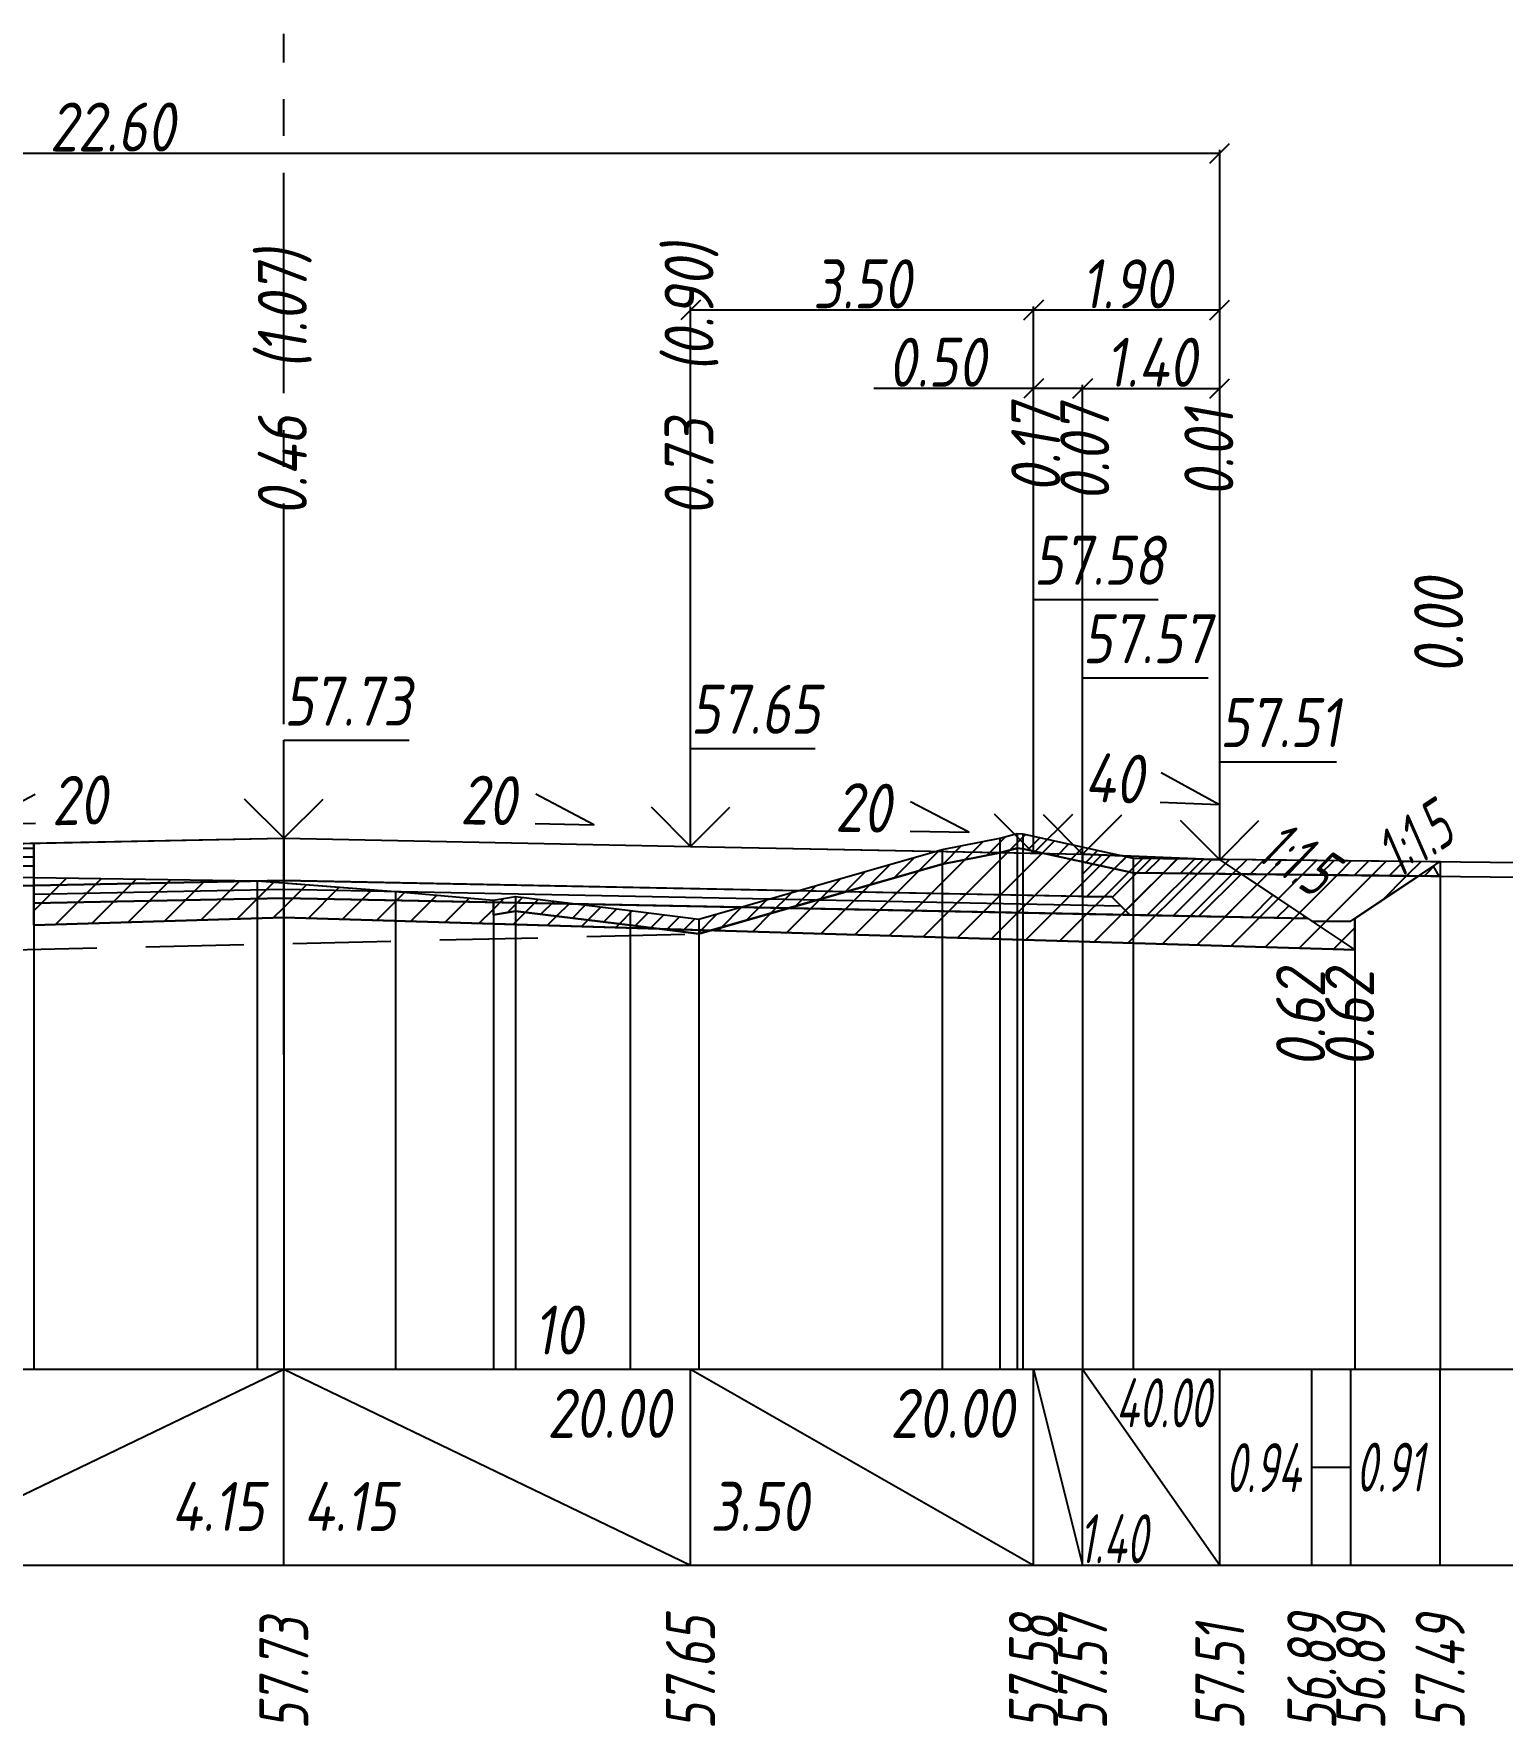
# Model space of a CAD drawing. Extents: x -717 to 1451, y -133302 to 233.
# Drawn here: x 168.3 to 243.2, y -77035.2 to -76948.9 of the extents above; entities that cross this region are included whole.
import ezdxf
from ezdxf.enums import TextEntityAlignment as Align

# ---------------------------------------------------------------- set-up
doc = ezdxf.new("R2010")
doc.units = 0
doc.linetypes.add('осевая2', pattern=[1.125, 0.75, -0.125, 0.125, -0.125])
doc.linetypes.add('штриховая', pattern=[0.75, 0.5, -0.25])
for name, color, linetype in [('Интерполированный поперечник', 2, 'Continuous'), ('Код_514', 1, 'Continuous'), ('Контур_0', 7, 'Continuous'), ('Контур_2521', 7, 'Continuous'), ('Контур_2564', 7, 'Continuous'), ('Контур_2660', 7, 'Continuous'), ('Контур_2665', 7, 'Continuous'), ('Контур_400', 7, 'Continuous'), ('Контур_508', 7, 'Continuous'), ('Контур_512', 7, 'Continuous'), ('Контур_513', 7, 'Continuous'), ('Красный поперечник', 1, 'Continuous'), ('Объём_2501', 7, 'Continuous'), ('Объём_2564', 7, 'Continuous'), ('Объём_2650', 7, 'Continuous'), ('Объём_2660', 7, 'Continuous'), ('Объём_2661', 7, 'Continuous'), ('Объём_2662', 7, 'Continuous'), ('Объём_2663', 7, 'Continuous'), ('Объём_2664', 7, 'Continuous'), ('Объём_2665', 7, 'Continuous'), ('Объём_2666', 7, 'Continuous'), ('Объём_2753', 7, 'Continuous'), ('Ось', 1, 'осевая2'), ('Откосы', 7, 'Continuous'), ('Отметки покрытия', 7, 'Continuous'), ('Рабочие отметки', 7, 'Continuous'), ('Рабочие отметки доп.', 7, 'Continuous'), ('Слои выравнивания', 7, 'Continuous'), ('Таблица', 7, 'Continuous'), ('Уклоны проезжей части', 7, 'Continuous'), ('Черный поперечник', 3, 'Continuous')]:
    doc.layers.add(name, color=color, linetype=linetype)
for name, color, linetype, true_color in [('Контур_2540', 2, 'Continuous', 0xffff00), ('Контур_2560', 2, 'Continuous', 0xffff00), ('Контур_2561', 7, 'Continuous', 0xff8040), ('Контур_2562', 3, 'Continuous', 0x00ff00), ('Контур_2563', 7, 'Continuous', 0xff8000), ('Контур_2570', 7, 'Continuous', 0x80ff00), ('Контур_2725', 7, 'Continuous', 0x323232), ('Контур_2736', 4, 'Continuous', 0x00ffff), ('Контур_2760', 7, 'Continuous', 0x323232), ('Контур_2761', 7, 'Continuous', 0x323232), ('Контур_2762', 7, 'Continuous', 0x323232), ('Контур_2763', 7, 'Continuous', 0x323232), ('Контур_402', 7, 'Continuous', 0xff6464), ('Контур_703', 4, 'Continuous', 0x00ffff), ('Контур_707', 4, 'Continuous', 0x00ffff), ('Контур_720', 131, 'Continuous', 0xaaffff), ('Объём_2500', 7, 'Continuous', 0xc0c0c0), ('Объём_2520', 7, 'Continuous', 0x80ffff), ('Объём_2540', 2, 'Continuous', 0xffff00), ('Объём_2560', 2, 'Continuous', 0xffff00), ('Объём_2561', 7, 'Continuous', 0xff8040), ('Объём_2562', 3, 'Continuous', 0x00ff00), ('Объём_2563', 7, 'Continuous', 0xff8000), ('Объём_2570', 7, 'Continuous', 0x80ff00), ('Объём_2600', 7, 'Continuous', 0x808000), ('Объём_2746', 2, 'Continuous', 0xffff00)]:
    doc.layers.add(name, color=color, linetype=linetype, true_color=true_color)
doc.styles.get("Standard").update_dxf_attribs({"font": 'txt', "height": 2.5})
doc.styles.add('М', font='romand.shx', dxfattribs={"width": 0.8, "oblique": 10, "height": 2.5})
doc.dimstyles.get("Standard").update_dxf_attribs({"dimtxt": 0.18, "dimasz": 0.18, "dimexe": 0.18, "dimexo": 0.0625, "dimgap": 0.09, "dimtad": 0, "dimtih": 1, "dimtoh": 1, "dimdec": 4, "dimzin": 0, "dimdsep": 46, "dimtxsty": 'Standard', "dimcen": 0.09, "dimadec": 0, "dimazin": 0, "dimtfac": 1, "dimtdec": 4, "dimtofl": 0, "dimtmove": 0, "dimatfit": 3, "dimfxl": 1, "dimtolj": 1, "dimtzin": 0, "dimarcsym": 0})

# ---------------------------------------------------------------- blocks, each defined once
blk = doc.blocks.new('_Oblique')
at = {"color": 0, "linetype": 'ByBlock', "lineweight": -2}
blk.add_line((-0.5, -0.5), (0.5, 0.5), dxfattribs=at)
blk = doc.blocks.new('*D3140')
at = {"color": 0, "lineweight": -2, "transparency": 16777216}
for p, q in [((221.834, -76990.73), (221.834, -76966.797)), ((221.834, -76966.977), (228.834, -76966.977)), ((228.834, -76991.01), (228.834, -76966.797))]:
    blk.add_line(p, q, dxfattribs=at)
at = {"layer": 'Defpoints', "color": 0, "transparency": 16777216}
for p in [(228.834, -76966.977), (221.834, -76990.792), (228.834, -76991.072)]:
    blk.add_point(p, dxfattribs=at)
at = {"color": 0, "lineweight": -2, "transparency": 16777216, "rotation": 180}
blk.add_blockref('_Oblique', (221.834, -76966.977), dxfattribs=at)
at = {"color": 0, "lineweight": -2, "transparency": 16777216}
blk.add_blockref('_Oblique', (228.834, -76966.977), dxfattribs=at)
at = {"color": 0, "transparency": 16777216, "insert": (225.334, -76965.637), "char_height": 2.5, "width": 0.69, "attachment_point": 5, "style": 'М'}
blk.add_mtext('\\A1;1.40', dxfattribs=at)
blk = doc.blocks.new('*D3142')
at = {"color": 0, "lineweight": -2, "transparency": 16777216}
for p, q in [((219.334, -76966.977), (211.184, -76966.977)), ((219.334, -76990.68), (219.334, -76966.797)), ((221.834, -76966.977), (219.334, -76966.977)), ((221.834, -76990.73), (221.834, -76966.797))]:
    blk.add_line(p, q, dxfattribs=at)
at = {"layer": 'Defpoints', "color": 0, "transparency": 16777216}
for p in [(221.834, -76966.977), (219.334, -76990.742), (221.834, -76990.792)]:
    blk.add_point(p, dxfattribs=at)
at = {"color": 0, "lineweight": -2, "transparency": 16777216, "rotation": 180}
blk.add_blockref('_Oblique', (219.334, -76966.977), dxfattribs=at)
at = {"color": 0, "lineweight": -2, "transparency": 16777216}
blk.add_blockref('_Oblique', (221.834, -76966.977), dxfattribs=at)
at = {"color": 0, "transparency": 16777216, "insert": (214.41, -76965.637), "char_height": 2.5, "width": 0.72, "attachment_point": 5, "style": 'М'}
blk.add_mtext('\\A1;0.50', dxfattribs=at)
blk = doc.blocks.new('*D3144')
at = {"color": 0, "lineweight": -2, "transparency": 16777216}
for p, q in [((201.834, -76990.33), (201.834, -76962.797)), ((219.334, -76962.977), (201.834, -76962.977)), ((219.334, -76990.68), (219.334, -76962.797))]:
    blk.add_line(p, q, dxfattribs=at)
at = {"layer": 'Defpoints', "color": 0, "transparency": 16777216}
for p in [(201.834, -76962.977), (201.834, -76990.392), (219.334, -76990.742)]:
    blk.add_point(p, dxfattribs=at)
at = {"color": 0, "lineweight": -2, "transparency": 16777216, "rotation": 180}
blk.add_blockref('_Oblique', (201.834, -76962.977), dxfattribs=at)
at = {"color": 0, "lineweight": -2, "transparency": 16777216}
blk.add_blockref('_Oblique', (219.334, -76962.977), dxfattribs=at)
at = {"color": 0, "transparency": 16777216, "insert": (210.584, -76961.637), "char_height": 2.5, "width": 0.75, "attachment_point": 5, "style": 'М'}
blk.add_mtext('\\A1;3.50', dxfattribs=at)
blk = doc.blocks.new('*D3145')
at = {"color": 0, "lineweight": -2, "transparency": 16777216}
for p, q in [((219.334, -76990.68), (219.334, -76962.797)), ((228.834, -76962.977), (219.334, -76962.977)), ((228.834, -76991.01), (228.834, -76962.797))]:
    blk.add_line(p, q, dxfattribs=at)
at = {"layer": 'Defpoints', "color": 0, "transparency": 16777216}
for p in [(219.334, -76962.977), (219.334, -76990.742), (228.834, -76991.072)]:
    blk.add_point(p, dxfattribs=at)
at = {"color": 0, "lineweight": -2, "transparency": 16777216, "rotation": 180}
blk.add_blockref('_Oblique', (219.334, -76962.977), dxfattribs=at)
at = {"color": 0, "lineweight": -2, "transparency": 16777216}
blk.add_blockref('_Oblique', (228.834, -76962.977), dxfattribs=at)
at = {"color": 0, "transparency": 16777216, "insert": (224.084, -76961.637), "char_height": 2.5, "width": 0.69, "attachment_point": 5, "style": 'М'}
blk.add_mtext('\\A1;1.90', dxfattribs=at)
blk = doc.blocks.new('*D3147')
at = {"color": 0, "lineweight": -2, "transparency": 16777216}
for p, q in [((115.834, -76991.36), (115.834, -76954.797)), ((115.834, -76954.977), (228.834, -76954.977)), ((228.834, -76991.01), (228.834, -76954.797))]:
    blk.add_line(p, q, dxfattribs=at)
at = {"layer": 'Defpoints', "color": 0, "transparency": 16777216}
for p in [(228.834, -76954.977), (115.834, -76991.422), (228.834, -76991.072)]:
    blk.add_point(p, dxfattribs=at)
at = {"color": 0, "lineweight": -2, "transparency": 16777216, "rotation": 180}
blk.add_blockref('_Oblique', (115.834, -76954.977), dxfattribs=at)
at = {"color": 0, "lineweight": -2, "transparency": 16777216}
blk.add_blockref('_Oblique', (228.834, -76954.977), dxfattribs=at)
at = {"color": 0, "transparency": 16777216, "insert": (172.334, -76953.637), "char_height": 2.5, "width": 0.93, "attachment_point": 5, "style": 'М'}
blk.add_mtext('\\A1;22.60', dxfattribs=at)

msp = doc.modelspace()

# ---------------------------------------------------------------- hatches: boundary and pattern name
at = {"layer": 'Объём_2563'}
h = msp.add_hatch(dxfattribs=at)
h.set_pattern_fill('ANSI31', color=256, scale=0.3)
h.paths.add_polyline_path([(224.252, -76993.828), (223.334, -76992.91), (221.834, -76992.88), (221.834, -76990.73), (228.834, -76991.01), (233.334, -76994.01)])
at = {"layer": 'Объём_2570'}
h = msp.add_hatch(dxfattribs=at)
h.set_pattern_fill('ANSI31', color=256, scale=0.2)
h.paths.add_polyline_path([(240.077, -76991.855), (224.423, -76991.675), (218.788, -76990.448), (218.499, -76990.426), (217.612, -76990.659), (214.67, -76991.237), (202.258, -76994.797), (198.753, -76994.343), (192.904, -76993.64), (191.772, -76993.827), (191.772, -76993.077), (192.904, -76992.89), (198.753, -76993.593), (202.258, -76994.047), (214.67, -76990.487), (217.612, -76989.909), (218.499, -76989.676), (218.788, -76989.698), (224.423, -76990.925), (240.077, -76991.105)])
at = {"layer": 'Объём_2600'}
h = msp.add_hatch(dxfattribs=at)
h.set_pattern_fill('ANSI31', color=6, scale=0.4)
h.paths.add_polyline_path([(198.753, -76994.343), (200.278, -76994.54), (181.084, -76993.965), (181.084, -76992.196), (186.779, -76992.638), (191.772, -76993.077), (191.772, -76993.827), (192.904, -76993.64)])
h.paths.add_polyline_path([(235.725, -76995.604), (202.88, -76994.619), (214.67, -76991.237), (217.612, -76990.659), (218.499, -76990.426), (218.788, -76990.448), (224.423, -76991.675), (238.972, -76991.843), (235.725, -76994.007)])
h = msp.add_hatch(dxfattribs=at)
h.set_pattern_fill('HONEY', color=5, scale=0.3)
h.paths.add_polyline_path([(238.972, -76991.843), (240.077, -76991.105), (240.077, -76991.855)])
h = msp.add_hatch(dxfattribs=at)
h.set_pattern_fill('ANSI31', color=6, scale=0.4)
h.paths.add_polyline_path([(179.724, -76992.091), (181.084, -76992.196), (181.084, -76993.965), (168.328, -76994.347), (168.328, -76991.917)])
h = msp.add_hatch(dxfattribs=at)
h.set_pattern_fill('HONEY', color=5, scale=0.3)
h.paths.add_polyline_path([(202.258, -76994.797), (200.278, -76994.54), (202.88, -76994.619)])

# ---------------------------------------------------------------- linework, layer by layer
at = {"layer": 'Интерполированный поперечник', "linetype": 'штриховая', "ltscale": 10, "flags": 128}
msp.add_lwpolyline([(99.065, -76997.193), (202.258, -76994.797)], dxfattribs=at)
at = {"layer": 'Код_514'}
for p, q in [((160.334, -77027), (181.084, -77017)), ((181.084, -77027), (181.084, -77017)), ((181.084, -77017), (201.834, -77027)), ((201.834, -77027), (201.834, -77017)), ((201.834, -77017), (219.334, -77027)), ((219.334, -77027), (219.334, -77017)), ((219.334, -77017), (221.834, -77027)), ((221.834, -77027), (221.834, -77017)), ((221.834, -77017), (228.834, -77027)), ((228.834, -77027), (228.834, -77017)), ((233.527, -77027), (233.527, -77017)), ((235.527, -77027), (235.527, -77017)), ((240.077, -77027), (240.077, -77017)), ((233.527, -77022), (235.527, -77022))]:
    msp.add_line(p, q, dxfattribs=at)
at = {"layer": 'Контур_0', "color": 18, "true_color": 0x000000, "flags": 128}
for points in [[(168.328, -76990.17), (181.084, -76989.915), (181.084, -76992.065), (168.328, -76992.32), (168.328, -76990.17), (168.328, -76990.17)], [(201.834, -76990.33), (221.834, -76990.73), (221.834, -76992.88), (181.084, -76992.065), (181.084, -76989.915), (201.834, -76990.33), (201.834, -76990.33)], [(168.328, -76992.32), (181.084, -76992.065), (181.084, -76992.965), (168.328, -76993.22), (168.328, -76992.32), (168.328, -76992.32)], [(201.834, -76992.48), (223.334, -76992.91), (224.252, -76993.828), (181.084, -76992.965), (181.084, -76992.065), (201.834, -76992.48), (201.834, -76992.48)], [(221.834, -76992.88), (223.334, -76992.91), (224.252, -76993.828), (233.334, -76994.01)]]:
    msp.add_lwpolyline(points, dxfattribs=at)
at = {"layer": 'Контур_2521', "color": 18, "true_color": 0x000000, "flags": 128}
for points in [[(168.328, -76992.77), (181.084, -76992.515)], [(181.084, -76992.515), (223.793, -76993.369)]]:
    msp.add_lwpolyline(points, dxfattribs=at)
at = {"layer": 'Контур_2540', "flags": 128}
for points in [[(168.328, -76993.22), (181.084, -76992.965), (181.084, -76993.965), (168.328, -76994.347), (168.328, -76993.22), (168.328, -76993.22)], [(235.725, -76995.604), (181.084, -76993.965), (181.084, -76992.965), (233.334, -76994.01), (235.725, -76995.604), (235.725, -76995.604)]]:
    msp.add_lwpolyline(points, dxfattribs=at)
at = {"layer": 'Контур_2560', "flags": 128}
msp.add_lwpolyline([(221.834, -76990.73), (228.834, -76991.01), (228.834, -76991.01), (228.834, -76991.01)], dxfattribs=at)
at = {"layer": 'Контур_2561', "flags": 128}
msp.add_lwpolyline([(221.834, -76990.73), (221.834, -76990.73), (228.834, -76991.01), (228.834, -76991.01), (221.834, -76990.73)], dxfattribs=at)
at = {"layer": 'Контур_2562', "flags": 128}
msp.add_lwpolyline([(228.834, -76991.01), (228.834, -76991.01), (228.834, -76991.01), (228.834, -76991.01), (228.834, -76991.01)], dxfattribs=at)
at = {"layer": 'Контур_2563', "flags": 128}
msp.add_lwpolyline([(224.252, -76993.828), (223.334, -76992.91), (221.834, -76992.88), (221.834, -76990.73), (228.834, -76991.01), (233.334, -76994.01), (224.252, -76993.828), (224.252, -76993.828)], dxfattribs=at)
at = {"layer": 'Контур_2564', "flags": 128}
msp.add_lwpolyline([(221.834, -76990.73), (228.834, -76991.01)], dxfattribs=at)
at = {"layer": 'Контур_2570', "flags": 128}
msp.add_lwpolyline([(154.532, -76991.713), (168.328, -76991.917), (179.724, -76992.091), (181.084, -76992.196), (186.779, -76992.638), (191.772, -76993.077), (191.772, -76993.827), (192.904, -76993.64), (198.753, -76994.343), (202.258, -76994.797), (214.67, -76991.237), (217.612, -76990.659), (218.499, -76990.426), (218.788, -76990.448), (224.423, -76991.675), (245.675, -76991.92)], dxfattribs=at)
at = {"layer": 'Контур_2660', "flags": 128}
for points in [[(168.328, -76994.347), (181.084, -76993.965)], [(181.084, -76993.965), (235.725, -76995.604)]]:
    msp.add_lwpolyline(points, dxfattribs=at)
at = {"layer": 'Контур_2665', "flags": 128}
msp.add_lwpolyline([(228.834, -76991.01), (228.834, -76991.01)], dxfattribs=at)
at = {"layer": 'Контур_2725', "flags": 128}
msp.add_lwpolyline([(122.834, -76993.23), (125.334, -76993.18), (130.541, -76993.076), (140.904, -76992.868), (142.834, -76992.83), (154.532, -76992.596), (160.334, -76992.48), (168.328, -76992.32)], dxfattribs=at)
at = {"layer": 'Контур_2736', "flags": 128}
msp.add_lwpolyline([(228.834, -76991.01), (228.834, -76991.01)], dxfattribs=at)
at = {"layer": 'Контур_2760', "flags": 128}
msp.add_lwpolyline([(122.834, -76991.08), (125.334, -76991.03), (130.541, -76990.926), (140.904, -76990.718), (142.834, -76990.68), (154.532, -76990.446), (160.334, -76990.33), (168.328, -76990.17)], dxfattribs=at)
at = {"layer": 'Контур_2761', "flags": 128}
msp.add_lwpolyline([(122.834, -76991.33), (125.334, -76991.28), (130.541, -76991.176), (140.904, -76990.968), (142.834, -76990.93), (154.532, -76990.696), (160.334, -76990.58), (168.328, -76990.42)], dxfattribs=at)
at = {"layer": 'Контур_2762', "flags": 128}
msp.add_lwpolyline([(122.834, -76991.78), (125.334, -76991.73), (130.541, -76991.626), (140.904, -76991.418), (142.834, -76991.38), (154.532, -76991.146), (160.334, -76991.03), (168.328, -76990.87)], dxfattribs=at)
at = {"layer": 'Контур_2763', "flags": 128}
msp.add_lwpolyline([(122.834, -76992.23), (125.334, -76992.18), (130.541, -76992.076), (140.904, -76991.868), (142.834, -76991.83), (154.532, -76991.596), (160.334, -76991.48), (168.328, -76991.32)], dxfattribs=at)
at = {"layer": 'Контур_400', "flags": 128}
for points in [[(122.834, -76991.08), (125.334, -76991.03), (125.334, -76991.03), (142.834, -76990.68), (142.834, -76990.68), (142.834, -76990.68), (142.834, -76990.68), (160.334, -76990.33), (181.084, -76989.915)], [(181.084, -76989.915), (201.834, -76990.33), (219.334, -76990.68), (219.334, -76990.68), (219.334, -76990.68), (219.334, -76990.68), (219.334, -76990.68), (219.334, -76990.68), (221.834, -76990.73)]]:
    msp.add_lwpolyline(points, dxfattribs=at)
at = {"layer": 'Контур_402', "flags": 128}
msp.add_lwpolyline([(108.667, -76996.137), (122.834, -76995.712), (122.834, -76993.23), (168.328, -76992.32), (168.328, -76994.347), (181.084, -76993.965), (235.725, -76995.604)], dxfattribs=at)
at = {"layer": 'Контур_508', "flags": 128}
msp.add_lwpolyline([(107.373, -76997), (108.667, -76996.137), (122.834, -76995.712), (122.834, -76993.23), (168.328, -76992.32), (168.328, -76994.347), (181.084, -76993.965), (235.725, -76995.604), (235.725, -76994.007), (240.077, -76991.105)], dxfattribs=at)
at = {"layer": 'Контур_512', "flags": 128}
msp.add_lwpolyline([(168.328, -76994.347), (181.084, -76993.965), (235.725, -76995.604), (235.725, -76994.007), (240.077, -76991.105)], dxfattribs=at)
at = {"layer": 'Контур_513', "flags": 128}
msp.add_lwpolyline([(107.373, -76997), (108.667, -76996.137), (122.834, -76995.712), (122.834, -76993.23), (168.328, -76992.32), (168.328, -76994.347), (181.084, -76993.965), (235.725, -76995.604), (235.725, -76994.007), (240.077, -76991.105)], dxfattribs=at)
at = {"layer": 'Контур_703', "flags": 128}
for points in [[(228.834, -76991.01), (228.834, -76991.01)], [(228.834, -76991.01), (233.527, -76994.139)], [(228.834, -76991.01), (233.527, -76994.139)]]:
    msp.add_lwpolyline(points, dxfattribs=at)
at = {"layer": 'Контур_707', "flags": 128}
msp.add_lwpolyline([(235.527, -76994.139), (240.077, -76991.105)], dxfattribs=at)
msp.add_lwpolyline([(235.527, -76994.139), (240.077, -76991.105)], dxfattribs=at)
at = {"layer": 'Контур_720', "flags": 128}
msp.add_lwpolyline([(233.527, -76994.139), (235.527, -76994.139)], dxfattribs=at)
at = {"layer": 'Красный поперечник'}
for p, q in [((160.334, -76990.33), (181.084, -76989.915)), ((181.084, -76989.915), (201.834, -76990.33)), ((201.834, -76990.33), (219.334, -76990.68)), ((219.334, -76990.68), (221.834, -76990.73)), ((221.834, -76990.73), (228.834, -76991.01)), ((228.834, -76991.01), (233.527, -76994.139)), ((235.527, -76994.139), (240.077, -76991.105)), ((240.077, -76991.105), (240.077, -77017)), ((181.084, -76993.965), (181.084, -77017)), ((233.527, -76994.139), (235.527, -76994.139)), ((235.725, -76994.007), (235.725, -77017)), ((168.328, -76994.347), (168.328, -77017)), ((235.725, -76995.604), (235.725, -77017))]:
    msp.add_line(p, q, dxfattribs=at)
at = {"layer": 'Объём_2500', "color": 18, "true_color": 0x000000, "flags": 128}
for points in [[(168.328, -76990.17), (181.084, -76989.915), (181.084, -76992.065), (168.328, -76992.32), (168.328, -76990.17), (168.328, -76990.17)], [(201.834, -76990.33), (221.834, -76990.73), (221.834, -76992.88), (181.084, -76992.065), (181.084, -76989.915), (201.834, -76990.33), (201.834, -76990.33)]]:
    msp.add_lwpolyline(points, dxfattribs=at)
at = {"layer": 'Объём_2501', "flags": 128}
for points in [[(122.834, -76991.08), (125.334, -76991.03), (125.334, -76991.03), (142.834, -76990.68), (142.834, -76990.68), (142.834, -76990.68), (142.834, -76990.68), (160.334, -76990.33), (181.084, -76989.915)], [(181.084, -76989.915), (201.834, -76990.33), (219.334, -76990.68), (219.334, -76990.68), (219.334, -76990.68), (219.334, -76990.68), (219.334, -76990.68), (219.334, -76990.68), (221.834, -76990.73)]]:
    msp.add_lwpolyline(points, dxfattribs=at)
at = {"layer": 'Объём_2520', "color": 250, "flags": 128}
for points in [[(168.328, -76992.32), (181.084, -76992.065), (181.084, -76992.965), (168.328, -76993.22), (168.328, -76992.32), (168.328, -76992.32)], [(201.834, -76992.48), (223.334, -76992.91), (224.252, -76993.828), (181.084, -76992.965), (181.084, -76992.065), (201.834, -76992.48), (201.834, -76992.48)]]:
    msp.add_lwpolyline(points, dxfattribs=at)
at = {"layer": 'Объём_2540', "flags": 128}
for points in [[(168.328, -76993.22), (181.084, -76992.965), (181.084, -76993.965), (168.328, -76994.347), (168.328, -76993.22), (168.328, -76993.22)], [(235.725, -76995.604), (181.084, -76993.965), (181.084, -76992.965), (233.334, -76994.01), (235.725, -76995.604), (235.725, -76995.604)]]:
    msp.add_lwpolyline(points, dxfattribs=at)
at = {"layer": 'Объём_2560', "flags": 128}
msp.add_lwpolyline([(221.834, -76990.73), (228.834, -76991.01), (228.834, -76991.01), (228.834, -76991.01)], dxfattribs=at)
at = {"layer": 'Объём_2561', "flags": 128}
msp.add_lwpolyline([(221.834, -76990.73), (221.834, -76990.73), (228.834, -76991.01), (228.834, -76991.01), (221.834, -76990.73)], dxfattribs=at)
at = {"layer": 'Объём_2562', "flags": 128}
msp.add_lwpolyline([(228.834, -76991.01), (228.834, -76991.01), (228.834, -76991.01), (228.834, -76991.01), (228.834, -76991.01)], dxfattribs=at)
at = {"layer": 'Объём_2563', "color": 250, "flags": 128}
msp.add_lwpolyline([(224.252, -76993.828), (223.334, -76992.91), (221.834, -76992.88), (221.834, -76990.73), (228.834, -76991.01), (233.334, -76994.01), (224.252, -76993.828), (224.252, -76993.828)], dxfattribs=at)
at = {"layer": 'Объём_2564', "flags": 128}
msp.add_lwpolyline([(221.834, -76990.73), (228.834, -76991.01)], dxfattribs=at)
at = {"layer": 'Объём_2570', "flags": 128}
msp.add_lwpolyline([(240.077, -76991.855), (224.423, -76991.675), (218.788, -76990.448), (218.499, -76990.426), (217.612, -76990.659), (214.67, -76991.237), (202.258, -76994.797), (198.753, -76994.343), (192.904, -76993.64), (191.772, -76993.827), (191.772, -76993.077), (192.904, -76992.89), (198.753, -76993.593), (202.258, -76994.047), (214.67, -76990.487), (217.612, -76989.909), (218.499, -76989.676), (218.788, -76989.698), (224.423, -76990.925), (240.077, -76991.105), (240.077, -76991.855), (240.077, -76991.855)], dxfattribs=at)
at = {"layer": 'Объём_2600', "color": 5, "flags": 128}
for points in [[(238.972, -76991.843), (240.077, -76991.105), (240.077, -76991.855), (238.972, -76991.843), (238.972, -76991.843)], [(202.258, -76994.797), (200.278, -76994.54), (202.88, -76994.619), (202.258, -76994.797), (202.258, -76994.797)]]:
    msp.add_lwpolyline(points, dxfattribs=at)
at = {"layer": 'Объём_2650', "color": 6, "flags": 128}
for points in [[(235.725, -76995.604), (202.88, -76994.619), (214.67, -76991.237), (217.612, -76990.659), (218.499, -76990.426), (218.788, -76990.448), (224.423, -76991.675), (238.972, -76991.843), (235.725, -76994.007), (235.725, -76995.604), (235.725, -76995.604)], [(179.724, -76992.091), (181.084, -76992.196), (181.084, -76993.965), (168.328, -76994.347), (168.328, -76991.917), (179.724, -76992.091), (179.724, -76992.091)], [(198.753, -76994.343), (200.278, -76994.54), (181.084, -76993.965), (181.084, -76992.196), (186.779, -76992.638), (191.772, -76993.077), (191.772, -76993.827), (192.904, -76993.64), (198.753, -76994.343), (198.753, -76994.343)]]:
    msp.add_lwpolyline(points, dxfattribs=at)
at = {"layer": 'Объём_2660', "flags": 128}
for points in [[(168.328, -76994.347), (181.084, -76993.965)], [(181.084, -76993.965), (235.725, -76995.604)]]:
    msp.add_lwpolyline(points, dxfattribs=at)
at = {"layer": 'Объём_2661', "flags": 128}
msp.add_lwpolyline([(228.834, -76991.01), (233.527, -76994.139)], dxfattribs=at)
at = {"layer": 'Объём_2662', "flags": 128}
msp.add_lwpolyline([(235.527, -76994.139), (240.077, -76991.105)], dxfattribs=at)
at = {"layer": 'Объём_2663', "flags": 128}
msp.add_lwpolyline([(233.527, -76994.139), (235.527, -76994.139)], dxfattribs=at)
at = {"layer": 'Объём_2664', "flags": 128}
msp.add_lwpolyline([(233.527, -76994.139), (235.527, -76994.139)], dxfattribs=at)
at = {"layer": 'Объём_2665', "flags": 128}
msp.add_lwpolyline([(228.834, -76991.01), (228.834, -76991.01)], dxfattribs=at)
at = {"layer": 'Объём_2666', "flags": 128}
msp.add_lwpolyline([(228.834, -76991.01), (228.834, -76991.01)], dxfattribs=at)
at = {"layer": 'Объём_2746', "flags": 128}
for points in [[(235.725, -76995.604), (202.88, -76994.619), (214.67, -76991.237), (217.659, -76990.646), (219.903, -76990.691), (224.423, -76991.675), (229.926, -76991.738), (233.527, -76994.139), (235.527, -76994.139), (235.725, -76994.007), (235.725, -76995.604), (235.725, -76995.604)], [(179.724, -76992.091), (186.779, -76992.638), (191.772, -76993.077), (191.772, -76993.827), (192.904, -76993.64), (198.753, -76994.343), (200.278, -76994.54), (181.084, -76993.965), (168.328, -76994.347), (168.328, -76991.917), (179.724, -76992.091), (179.724, -76992.091)]]:
    msp.add_lwpolyline(points, dxfattribs=at)
at = {"layer": 'Объём_2753', "flags": 128}
msp.add_lwpolyline([(168.328, -76990.17), (168.328, -76990.17)], dxfattribs=at)
at = {"layer": 'Ось', "ltscale": 15}
msp.add_line((181.084, -77000.971), (181.084, -76948.886), dxfattribs=at)
at = {"layer": 'Отметки покрытия', "color": 1}
for p, q in [((219.334, -76990.68), (219.334, -76977.73)), ((219.334, -76977.73), (225.684, -76977.73)), ((221.834, -76990.73), (221.834, -76981.73)), ((221.834, -76981.73), (228.234, -76981.73)), ((181.084, -76989.915), (181.084, -76984.915)), ((181.084, -76984.915), (187.484, -76984.915)), ((201.834, -76990.33), (201.834, -76985.33)), ((201.834, -76985.33), (208.184, -76985.33)), ((228.834, -76991.01), (228.834, -76986.01)), ((228.834, -76986.01), (234.784, -76986.01)), ((181.084, -76989.915), (179.084, -76987.915)), ((181.084, -76989.915), (183.084, -76987.915)), ((201.834, -76990.33), (199.834, -76988.33)), ((201.834, -76990.33), (203.834, -76988.33)), ((219.334, -76990.68), (217.334, -76988.68)), ((219.334, -76990.68), (221.334, -76988.68)), ((221.834, -76990.73), (219.834, -76988.73)), ((221.834, -76990.73), (223.834, -76988.73)), ((228.834, -76991.01), (226.834, -76989.01)), ((228.834, -76991.01), (230.834, -76989.01))]:
    msp.add_line(p, q, dxfattribs=at)
at = {"layer": 'Слои выравнивания'}
for p, q in [((168.328, -76990.17), (168.328, -77017)), ((221.834, -76990.73), (221.834, -77017))]:
    msp.add_line(p, q, dxfattribs=at)
at = {"layer": 'Слои выравнивания', "color": 2, "flags": 128}
msp.add_lwpolyline([(122.834, -76991.08), (125.334, -76991.03), (130.541, -76990.926), (140.904, -76990.718), (142.834, -76990.68), (154.532, -76990.446), (160.334, -76990.33), (168.328, -76990.17), (168.328, -76990.42), (160.334, -76990.58), (154.532, -76990.696), (142.834, -76990.93), (140.904, -76990.968), (130.541, -76991.176), (125.334, -76991.28), (122.834, -76991.33)], close=True, dxfattribs=at)
at = {"layer": 'Слои выравнивания', "color": 3, "flags": 128}
msp.add_lwpolyline([(122.834, -76991.33), (125.334, -76991.28), (130.541, -76991.176), (140.904, -76990.968), (142.834, -76990.93), (154.532, -76990.696), (160.334, -76990.58), (168.328, -76990.42), (168.328, -76990.87), (160.334, -76991.03), (154.532, -76991.146), (142.834, -76991.38), (140.904, -76991.418), (130.541, -76991.626), (125.334, -76991.73), (122.834, -76991.78)], close=True, dxfattribs=at)
at = {"layer": 'Слои выравнивания', "color": 4, "flags": 128}
msp.add_lwpolyline([(122.834, -76991.78), (125.334, -76991.73), (130.541, -76991.626), (140.904, -76991.418), (142.834, -76991.38), (154.532, -76991.146), (160.334, -76991.03), (168.328, -76990.87), (168.328, -76991.32), (160.334, -76991.48), (154.532, -76991.596), (142.834, -76991.83), (140.904, -76991.868), (130.541, -76992.076), (125.334, -76992.18), (122.834, -76992.23)], close=True, dxfattribs=at)
at = {"layer": 'Слои выравнивания', "color": 5, "flags": 128}
msp.add_lwpolyline([(122.834, -76992.23), (125.334, -76992.18), (130.541, -76992.076), (140.904, -76991.868), (142.834, -76991.83), (154.532, -76991.596), (160.334, -76991.48), (168.328, -76991.32), (168.328, -76992.32), (160.334, -76992.48), (154.532, -76992.596), (142.834, -76992.83), (140.904, -76992.868), (130.541, -76993.076), (125.334, -76993.18), (122.834, -76993.23)], close=True, dxfattribs=at)
at = {"layer": 'Таблица'}
for p, q in [((82.373, -77017), (265.077, -77017)), ((82.373, -77027), (265.077, -77027))]:
    msp.add_line(p, q, dxfattribs=at)
at = {"layer": 'Уклоны проезжей части', "color": 1, "flags": 128}
for points in [[(225.785, -76988.077), (228.783, -76988.197), (225.845, -76986.579)], [(168.417, -76989.169), (165.418, -76989.229), (168.387, -76987.67)], [(193.906, -76989.169), (196.906, -76989.229), (193.936, -76987.67)], [(213.031, -76989.552), (216.031, -76989.612), (213.061, -76988.052)]]:
    msp.add_lwpolyline(points, dxfattribs=at)
at = {"layer": 'Черный поперечник', "color": 7}
for p, q in [((217.612, -76989.909), (217.612, -77017)), ((218.499, -76989.676), (218.499, -77017)), ((218.788, -76989.698), (218.788, -77017)), ((214.67, -76990.487), (214.67, -77017)), ((224.423, -76990.925), (224.423, -77017)), ((168.328, -76991.917), (168.328, -77017)), ((179.724, -76992.091), (179.724, -77017)), ((181.084, -76992.196), (181.084, -77017)), ((186.779, -76992.638), (186.779, -77017)), ((191.772, -76993.077), (191.772, -77017)), ((192.904, -76992.89), (192.904, -77017)), ((198.753, -76993.593), (198.753, -77017)), ((202.258, -76994.047), (202.258, -77017))]:
    msp.add_line(p, q, dxfattribs=at)
at = {"layer": 'Черный поперечник', "flags": 128}
msp.add_lwpolyline([(154.532, -76991.713), (168.328, -76991.917), (179.724, -76992.091), (181.084, -76992.196), (186.779, -76992.638), (191.772, -76993.077), (192.904, -76992.89), (198.753, -76993.593), (202.258, -76994.047), (214.67, -76990.487), (217.612, -76989.909), (218.499, -76989.676), (218.788, -76989.698), (224.423, -76990.925), (245.675, -76991.17)], dxfattribs=at)

# ---------------------------------------------------------------- texts
at = {"layer": 'Код_514', "style": 'М', "oblique": 10}
for s, width, p in [('40.00', 0.6, (228.37, -77017.463)), ('20.00', 0.8, (200.834, -77018)), ('20.00', 0.8, (218.334, -77018))]:
    msp.add_text(s, height=2.5, dxfattribs=dict(at, width=width)).set_placement(p, align=Align.TOP_RIGHT)
at = {"layer": 'Код_514', "style": 'М', "oblique": 10, "width": 0.6}
for s, p in [('0.94', (231.046, -77022.019)), ('0.91', (237.513, -77021.994))]:
    msp.add_text(s, height=2.5, dxfattribs=at).set_placement(p, align=Align.MIDDLE_CENTER)
at = {"layer": 'Код_514', "style": 'М', "oblique": 10, "width": 0.8}
msp.add_text('4.15', height=2.5, dxfattribs=at).set_placement((180.084, -77026), align=Align.BOTTOM_RIGHT)
at = {"layer": 'Код_514', "style": 'М', "oblique": 10}
for s, width, p in [('4.15', 0.8, (182.084, -77026)), ('3.50', 0.8, (202.834, -77026)), ('1.40', 0.6, (221.645, -77027.648))]:
    msp.add_text(s, height=2.5, dxfattribs=dict(at, width=width)).set_placement(p, align=Align.BOTTOM_LEFT)
at = {"layer": 'Код_514', "style": 'М', "oblique": 10, "width": 0.7}
for s, p in [('57.73', (181.084, -77035.382)), ('57.65', (201.834, -77035.382)), ('57.58', (219.334, -77035.382)), ('57.57', (221.834, -77035.382)), ('56.89', (233.527, -77035.382)), ('56.89', (236.027, -77035.382)), ('57.49', (240.077, -77035.382)), ('57.51', (228.834, -77035.382))]:
    msp.add_text(s, height=2.5, rotation=90, dxfattribs=at).set_placement(p, align=Align.MIDDLE_LEFT)
at = {"layer": 'Откосы', "color": 1, "style": 'М', "oblique": 10}
for s, rotation, width, p in [('40', 357.70938, 0.8, (223.369, -76988.854)), ('20', 1.14576, 0.8, (170.689, -76989.979)), ('20', 358.85423, 0.8, (191.479, -76989.979)), ('20', 358.85423, 0.8, (210.604, -76990.361)), ('1:1.5', 33.69007, 0.6, (239.884, -76991.622)), ('1:1.5', 326.30994, 0.6, (231.735, -76992.598))]:
    msp.add_text(s, height=2.5, rotation=rotation, dxfattribs=dict(at, width=width)).set_placement(p, align=Align.BOTTOM_CENTER)
at = {"layer": 'Отметки покрытия', "color": 1, "style": 'М', "oblique": 10, "width": 0.8}
for s, p in [('57.58', (219.334, -76977.737)), ('57.57', (221.834, -76981.737)), ('57.73', (181.084, -76984.922)), ('57.65', (201.834, -76985.337)), ('57.51', (228.834, -76986.017))]:
    msp.add_text(s, height=2.5, dxfattribs=at).set_placement(p, align=Align.BOTTOM_LEFT)
at = {"layer": 'Рабочие отметки', "color": 1, "style": 'М', "oblique": 10, "width": 0.8}
for s, p in [('0.17', (219.443, -76967.76)), ('0.07', (221.943, -76967.81)), ('0.01', (228.276, -76968.005)), ('0.62', (232.959, -76996.629)), ('0.62', (235.459, -76996.629))]:
    msp.add_text(s, height=2.5, rotation=90, dxfattribs=at).set_placement(p, align=Align.MIDDLE_RIGHT)
for s, p in [('0.46', (181.006, -76973.48)), ('0.73', (201.756, -76973.48)), ('0.00', (239.999, -76981.536))]:
    msp.add_text(s, height=2.5, rotation=90, dxfattribs=at).set_placement(p, align=Align.MIDDLE_LEFT)
at = {"layer": 'Рабочие отметки доп.', "color": 1, "style": 'М', "oblique": 10, "width": 0.8}
for s, p in [('(1.07)', (181.006, -76965.98)), ('(0.90)', (201.756, -76966.13))]:
    msp.add_text(s, height=2.5, rotation=90, dxfattribs=at).set_placement(p, align=Align.MIDDLE_LEFT)
at = {"layer": 'Слои выравнивания', "style": 'М', "oblique": 10, "width": 0.8}
msp.add_text('10', height=2.5, dxfattribs=at).set_placement((195.081, -77017), align=Align.BOTTOM_CENTER)

# ---------------------------------------------------------------- dimensions: what is measured, and where the dimension line sits
at = {"color": 5}
for base, p1, picture, middle in [((228.834, -76954.977), (115.834, -76991.422), '*D3147', (172.334, -76953.637)), ((228.834, -76966.977), (221.834, -76990.792), '*D3140', (225.334, -76965.637))]:
    dim = msp.add_linear_dim(base=base, p1=p1, p2=(228.834, -76991.072), angle=180, dimstyle='Standard', override={"dimtxt": 2.5, "dimasz": 1, "dimtad": 1, "dimdec": 2, "dimlfac": 0.2, "dimtxsty": 'М', "dimblk1": 'Oblique', "dimblk2": 'Oblique', "dimsah": 1}, dxfattribs=at)
    dim.commit()
    dim.dimension.update_dxf_attribs({"geometry": picture, "text_midpoint": middle})
for base, p1, p2, picture, middle in [((201.834, -76962.977), (219.334, -76990.742), (201.834, -76990.392), '*D3144', (210.584, -76961.637)), ((219.334, -76962.977), (228.834, -76991.072), (219.334, -76990.742), '*D3145', (224.084, -76961.637))]:
    dim = msp.add_linear_dim(base=base, p1=p1, p2=p2, dimstyle='Standard', override={"dimtxt": 2.5, "dimasz": 1, "dimtad": 1, "dimdec": 2, "dimlfac": 0.2, "dimtxsty": 'М', "dimblk1": 'Oblique', "dimblk2": 'Oblique', "dimsah": 1}, dxfattribs=at)
    dim.commit()
    dim.dimension.update_dxf_attribs({"geometry": picture, "text_midpoint": middle})
dim = msp.add_linear_dim(base=(221.834, -76966.977), p1=(219.334, -76990.742), p2=(221.834, -76990.792), angle=180, dimstyle='Standard', override={"dimtxt": 2.5, "dimasz": 1, "dimtad": 1, "dimdec": 2, "dimlfac": 0.2, "dimtxsty": 'М', "dimblk1": 'Oblique', "dimblk2": 'Oblique', "dimsah": 1}, dxfattribs=at)
dim.commit()
dim.dimension.update_dxf_attribs({"geometry": '*D3142', "text_midpoint": (214.41, -76966.977), "dimtype": 160})

doc.saveas('drawing.dxf')
